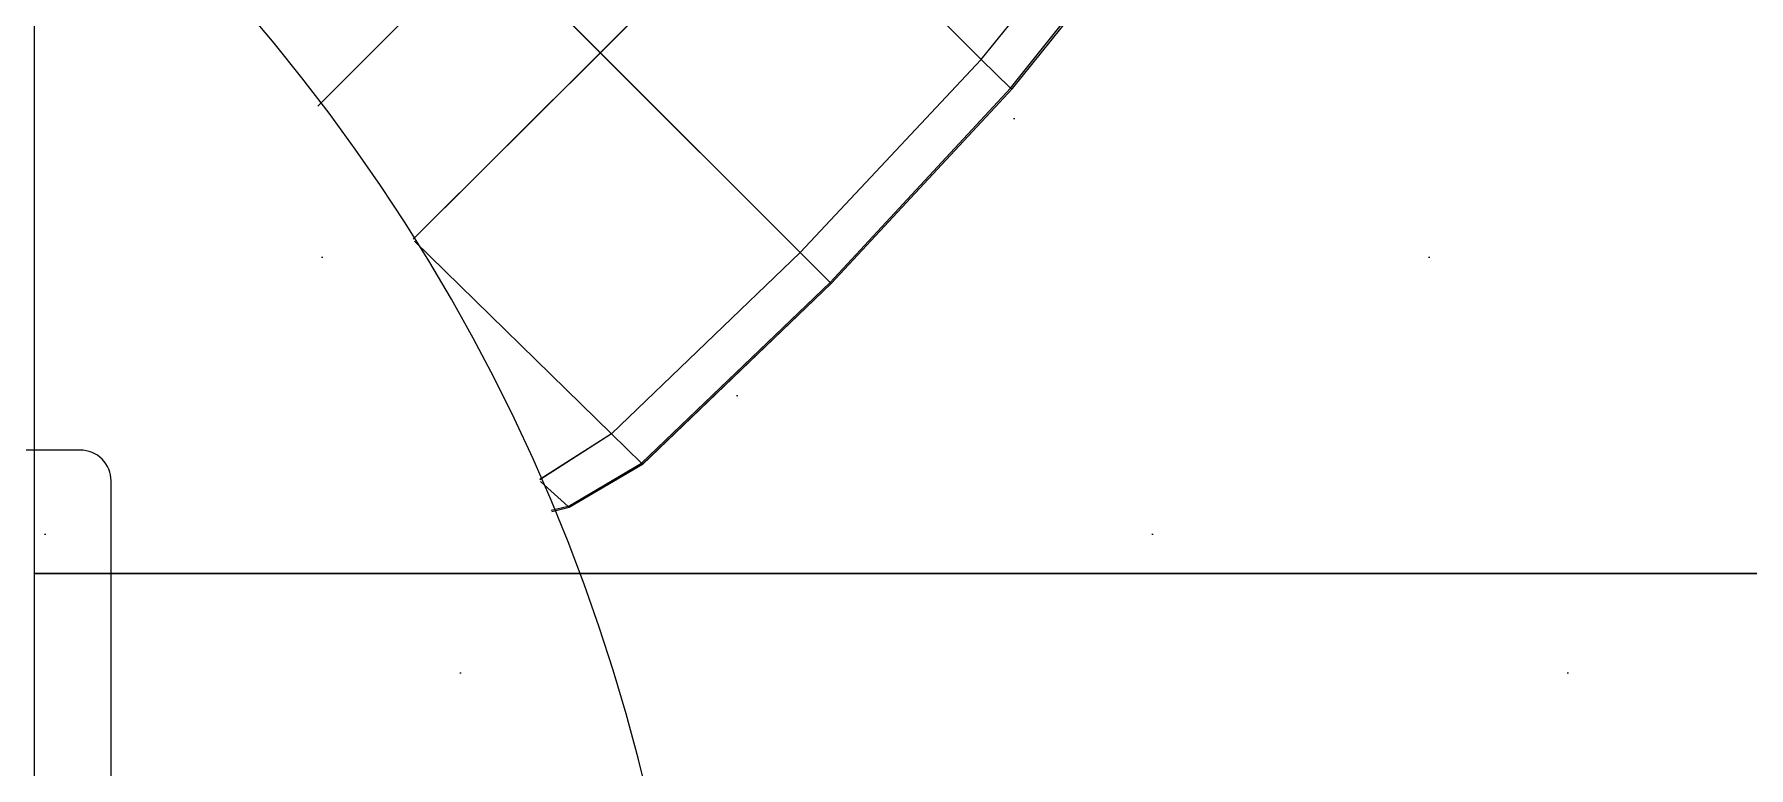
# Model space of a CAD drawing. Header units: millimetres. Extents: x -81374 to 485233, y -39075 to 157313.
# Drawn here: x 44808 to 45364, y -10223 to -9986 of the extents above; entities that cross this region are included whole.
import ezdxf
from ezdxf.enums import TextEntityAlignment as Align

# ---------------------------------------------------------------- set-up
doc = ezdxf.new("R2010")
doc.units = ezdxf.units.MM
for name, color, linetype in [('AC-RA-DIFFUSER', 6, 'Continuous'), ('ceilings', 253, 'Continuous'), ('Hatch 01_UC', 7, 'Continuous')]:
    doc.layers.add(name, color=color, linetype=linetype)
doc.layers.add('G-IMPT', color=8, linetype='Continuous', lineweight=5)
doc.styles.get("Standard").update_dxf_attribs({"font": 'arial.ttf'})

# ---------------------------------------------------------------- blocks, each defined once
blk = doc.blocks.new('floor plan 1')
at = {"layer": 'G-IMPT', "color": 8, "ltscale": 500}
for p, q in [((13165.64, -28950.4), (13189.42, -28936.42)), ((13189.8, -28936.78), (13166.01, -28950.76)), ((13189.42, -28936.42), (13195.12, -28935.02)), ((13189.8, -28936.78), (13189.42, -28936.42)), ((13189.8, -28936.78), (13195.27, -28935.41)), ((13198.8, -28944.88), (13189.8, -28936.78)), ((13175.72, -28960.23), (13199, -28945.43)), ((13165.64, -28950.4), (13104.43, -29008.97)), ((13166.01, -28950.76), (13104.77, -29009.32)), ((13166.01, -28950.76), (13165.64, -28950.4)), ((13175.72, -28960.23), (13166.01, -28950.76)), ((13175.72, -28960.23), (13114.51, -29019.04)), ((13175.72, -28960.23), (13239.64, -29022.71)), ((13104.43, -29008.97), (13045.67, -29072.24)), ((13104.77, -29009.32), (13046.23, -29072.34)), ((13104.77, -29009.32), (13104.43, -29008.97)), ((13114.51, -29019.04), (13104.77, -29009.32)), ((13114.51, -29019.04), (13055.81, -29081.62)), ((13114.51, -29019.04), (13179.34, -29083.74)), ((13240.01, -29023.4), (13179.34, -29083.74)), ((13270.98, -29066.45), (13216.52, -29120.9)), ((13045.67, -29072.24), (13026.85, -29095.51)), ((13046.23, -29072.34), (13028.16, -29094.97)), ((13046.23, -29072.34), (13045.67, -29072.24)), ((13055.81, -29081.62), (13046.23, -29072.34)), ((13055.81, -29081.62), (13037.75, -29103.79)), ((13055.81, -29081.62), (13118.83, -29144.79)), ((13179.34, -29083.74), (13118.83, -29144.79)), ((13179.34, -29083.74), (13216.52, -29120.9))]:
    blk.add_line(p, q, dxfattribs=at)
blk.add_arc((13748.16, -28705.24), 600, 90, 270, dxfattribs=at)
blk.add_arc((13748.16, -28705.24), 600, 90, 270, dxfattribs=at)
for rotation, p in [(359.9992, (39680.63, -4989.62, 0)), (359.9992, (35886.72, -10139.29, 0)), (270.0008, (28873.29, -20643.48, 0)), (359.9992, (11975.31, -26935.44, 0)), (359.9992, (15267.63, -26935.44, 0)), (359.9992, (26686.27, -26987.73, 0)), (270.0008, (15861.11, -28615.02, 0)), (89.9992, (23697.81, -33300.57, 0)), (89.9992, (23597.87, -35337.73, 0)), (89.9992, (23597.88, -37388.34, 0)), (359.9992, (13750.44, -37781.54, 0)), (89.9992, (23697.83, -40746.76, 0)), (89.9992, (23597.8, -44302.49, 0)), (89.9992, (23597.81, -46399.06, 0)), (89.9992, (23697.78, -48339.78, 0)), (89.9992, (23697.77, -54279.98, 0)), (359.9992, (27418.07, -55702.4, 0)), (89.9992, (9671.91, -65856.51, 0)), (359.9992, (4684.11, -67403.39, 0)), (359.9992, (8737.21, -67403.39, 0))]:
    blk.add_attdef('PARTITIONTYPE', text='', height=200, rotation=rotation, dxfattribs=at).set_placement(p, align=Align.MIDDLE_CENTER)
blk = doc.blocks.new('GRID')
at = {"layer": 'ceilings', "lineweight": 5, "transparency": 33554597}
h = blk.add_hatch(dxfattribs=at)
h.set_pattern_fill('DOTS', color=8, scale=80, angle=45)
h.paths.add_polyline_path([(56229.86, 61282.61), (56229.86, 61882.61), (56829.86, 61882.61), (56829.86, 61282.61)])
at = {"layer": 'ceilings', "color": 8, "lineweight": 5}
blk.add_lwpolyline([(56229.86, 61282.61), (56229.86, 61882.61), (56829.86, 61882.61), (56829.86, 61282.61)], close=True, dxfattribs=at)
blk = doc.blocks.new('Steelcase EMEA Bolia - Mood Dining Chair - scx_bolia_d3_ancilary_mood_back_18ba0357-V66-Level 1')
at = {"layer": 'G-IMPT'}
for p, q in [((-199.29, 82.78), (-196.15, 112.54)), ((-198.83, 82.45), (-195.61, 111.23)), ((-185.49, 82.24), (-182.58, 110.69)), ((-202.48, -3.5), (-199.29, 82.78)), ((-201.99, -3.5), (-198.83, 82.45)), ((-198.83, 82.45), (-199.29, 82.78)), ((-185.49, 82.24), (-198.83, 82.45)), ((-188.23, -3.52), (-185.49, 82.24)), ((-185.49, 82.24), (-96.26, 82.35)), ((-96.65, -3.61), (-96.26, 82.35)), ((-200.62, -88.21), (-202.48, -3.5)), ((-201.99, -3.5), (-202.48, -3.5)), ((-188.23, -3.52), (-201.99, -3.5)), ((-200.1, -88.21), (-201.99, -3.5)), ((-186.53, -88.38), (-188.23, -3.52)), ((-188.23, -3.52), (-96.65, -3.61)), ((-96.4, -89.18), (-96.65, -3.61)), ((-96.65, -3.61), (-44.07, -3.62)), ((-44.07, -80.63), (-44.07, -3.62)), ((-200.62, -88.21), (-193.68, -114.91)), ((-200.1, -88.21), (-200.62, -88.21)), ((-186.53, -88.38), (-200.1, -88.21)), ((-193.17, -114.92), (-200.1, -88.21)), ((-186.53, -88.38), (-180.54, -115.31)), ((-186.53, -88.38), (-97.16, -89.4)), ((-193.68, -114.91), (-190.64, -119.93)), ((-193.17, -114.92), (-193.68, -114.91)), ((-181.07, -115.56), (-193.17, -114.92)), ((-193.17, -114.92), (-190.26, -119.76))]:
    blk.add_line(p, q, dxfattribs=at)
blk = doc.blocks.new('DCC - All Capacities')
at = {"color": 6}
blk.add_lwpolyline([(-313.5, -323.5), (313.5, -323.5, 0.414214), (323.5, -313.5), (323.5, 313.5, 0.414214), (313.5, 323.5), (-313.5, 323.5, 0.414214), (-323.5, 313.5), (-323.5, -313.5, 0.414214)], format="xyb", close=True, dxfattribs=at)

msp = doc.modelspace()

# ---------------------------------------------------------------- hatches: boundary and pattern name
at = {"layer": 'Hatch 01_UC', "linetype": 'Continuous', "lineweight": 0, "transparency": 33554597}
h = msp.add_hatch(dxfattribs=at)
h.set_pattern_fill('ANSI31', color=8, scale=60, angle=180)
h.set_pattern_definition([(225, (86411.17, 39444.27), (134.70384, -134.70384), [])])
h.paths.add_polyline_path([(45857.83, -11861.82), (42587.83, -11861.82), (42587.83, -9058.87), (45857.83, -9058.87)])
h.paths.add_polyline_path([(45407.83, -11360.35), (43007.83, -11360.35), (43007.83, -9560.35), (45407.83, -9560.35)], flags=16)

# ---------------------------------------------------------------- block references
at = {"linetype": 'Continuous', "rotation": 180}
msp.add_blockref('floor plan 1', (58170.8, -39075.37), dxfattribs=at)
at = {"color": 8, "xscale": -1, "rotation": 315.0000000000008}
msp.add_blockref('Steelcase EMEA Bolia - Mood Dining Chair - scx_bolia_d3_ancilary_mood_back_18ba0357-V66-Level 1', (44925.68, -9920.75), dxfattribs=at)
at = {"layer": 'AC-RA-DIFFUSER', "rotation": 360}
msp.add_blockref('DCC - All Capacities', (44509.25, -10443.87), dxfattribs=at)
at = {"layer": 'AC-RA-DIFFUSER'}
msp.add_blockref('DCC - All Capacities', (44509.25, -10443.87), dxfattribs=at)
at = {"layer": 'ceilings', "xscale": -1, "rotation": 269.9999999999999}
for p in [(-16474.77, -66390.2), (-16474.77, -66990.2)]:
    msp.add_blockref('GRID', p, dxfattribs=at)

doc.saveas('drawing.dxf')
